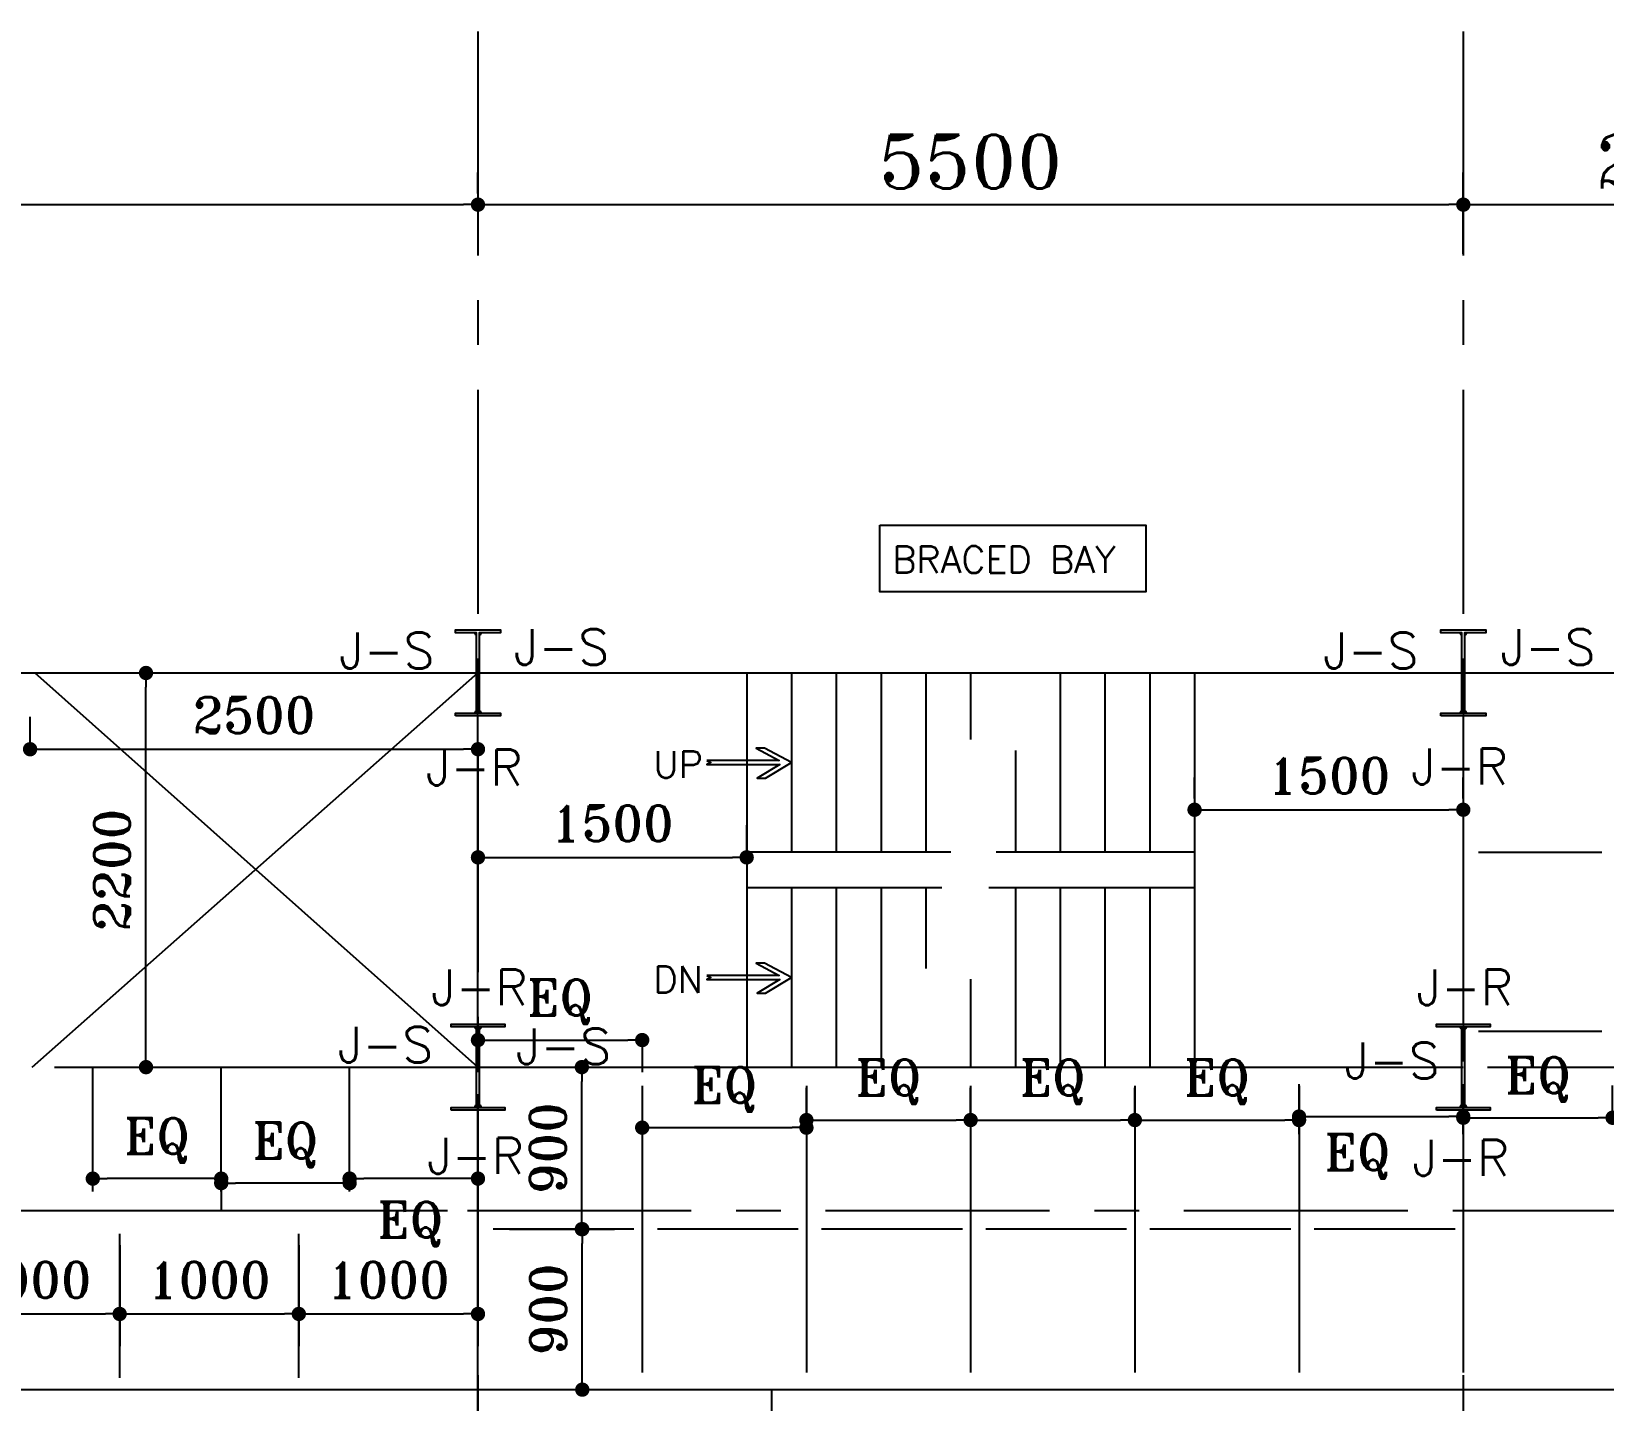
# Model space of a CAD drawing. Header units: inches. Extents: x 1387 to 2676, y -3554 to -2136.
# Drawn here: x 2600.56 to 2609.33, y -2495.89 to -2488.25 of the extents above; entities that cross this region are included whole.
import ezdxf
from ezdxf.enums import TextEntityAlignment as Align

# ---------------------------------------------------------------- set-up
doc = ezdxf.new("R2010")
doc.units = ezdxf.units.IN
doc.header["$MEASUREMENT"] = 0
doc.linetypes.add('CENTER', pattern=[2, 1.25, -0.25, 0.25, -0.25])
for name, color, linetype in [('3G', 3, 'Continuous'), ('AA-IPE300', 27, 'Continuous'), ('AA_CUT OUT', 250, 'Continuous'), ('AXE', 1, 'CENTER'), ('DIM', 8, 'Continuous'), ('MEMBER TEXT', 7, 'Continuous'), ('NEW-CO-TEXT', 7, 'Continuous'), ('Pich', 2, 'Continuous'), ('STAIR', 145, 'Continuous'), ('UPN100', 1, 'Continuous'), ('wall', 4, 'Continuous')]:
    doc.layers.add(name, color=color, linetype=linetype)
doc.styles.add('ROMANS', font='ROMANS')
doc.styles.add('ROMANT', font='romant')
doc.dimstyles.new('1-100', dxfattribs={"dimtxt": 0.3, "dimasz": 0.08, "dimexe": 0.18, "dimexo": 0.0625, "dimgap": 0.09, "dimtad": 1, "dimdec": 0, "dimlfac": 1000, "dimdsep": 46, "dimtxsty": 'ROMANT', "dimblk": 'DOT', "dimcen": 0.09, "dimclrd": 1, "dimclre": 1, "dimclrt": 3, "dimadec": 0, "dimazin": 0, "dimtfac": 1, "dimtdec": 0, "dimtix": 1, "dimtofl": 0, "dimtmove": 2, "dimatfit": 3, "dimldrblk": 'DOT', "dimfxl": 1, "dimtolj": 1, "dimarcsym": 0})
doc.dimstyles.new('Copy of 1-100', dxfattribs={"dimtxt": 0.2, "dimasz": 0.08, "dimexe": 0.18, "dimexo": 0.0625, "dimgap": 0.09, "dimtad": 1, "dimdec": 0, "dimlfac": 1000, "dimdsep": 46, "dimtxsty": 'ROMANT', "dimblk": 'DOT', "dimcen": 0.09, "dimclrd": 1, "dimclre": 1, "dimclrt": 3, "dimadec": 0, "dimazin": 0, "dimtfac": 1, "dimtdec": 0, "dimtix": 1, "dimtofl": 0, "dimtmove": 2, "dimatfit": 3, "dimldrblk": 'DOT', "dimfxl": 1, "dimtolj": 1, "dimarcsym": 0})

# ---------------------------------------------------------------- blocks, each defined once
blk = doc.blocks.new('DOT')
at = {"layer": 'DIM', "color": 0, "linetype": 'ByBlock'}
blk.add_line((-0.5, 0), (-1, 0), dxfattribs=at)
at = {"layer": 'DIM', "color": 0, "linetype": 'ByBlock', "const_width": 0.5}
blk.add_lwpolyline([(-0.25, 0, 1), (0.25, 0, 1)], format="xyb", close=True, dxfattribs=at)
blk = doc.blocks.new('*D2167')
at = {"layer": 'Defpoints', "color": 0, "transparency": 16777216}
for p in [(2600.5515, -2492.3216), (2603.0515, -2492.2585), (2603.0515, -2492.3994)]:
    blk.add_point(p, dxfattribs=at)
at = {"layer": 'Pich', "color": 1, "lineweight": -2, "transparency": 16777216}
for p, q in [((2600.5515, -2492.2591), (2600.5515, -2492.0785)), ((2603.0515, -2492.3369), (2603.0515, -2492.0785)), ((2600.6315, -2492.2585), (2602.9715, -2492.2585))]:
    blk.add_line(p, q, dxfattribs=at)
at = {"layer": 'Pich', "color": 1, "lineweight": -2, "transparency": 16777216, "xscale": 0.08, "yscale": 0.08, "zscale": 0.08, "rotation": 180}
blk.add_blockref('DOT', (2600.5515, -2492.2585), dxfattribs=at)
at = {"layer": 'Pich', "color": 1, "lineweight": -2, "transparency": 16777216, "xscale": 0.08, "yscale": 0.08, "zscale": 0.08}
blk.add_blockref('DOT', (2603.0515, -2492.2585), dxfattribs=at)
at = {"layer": 'Pich', "color": 3, "transparency": 16777216, "insert": (2601.8015, -2492.0685), "char_height": 0.2, "attachment_point": 5, "style": 'ROMANT'}
blk.add_mtext('\\A1;2500', dxfattribs=at)
blk = doc.blocks.new('_Dot')
at = {"layer": 'DIM', "color": 0, "lineweight": -2}
blk.add_line((-0.5, 0), (-1, 0), dxfattribs=at)
at = {"layer": 'DIM', "color": 0, "const_width": 0.5}
blk.add_lwpolyline([(-0.25, 0, 1), (0.25, 0, 1)], format="xyb", close=True, dxfattribs=at)
blk = doc.blocks.new('*D2131')
at = {"layer": 'Defpoints', "color": 0, "transparency": 16777216}
for p in [(2602.3349, -2494.655), (2602.3349, -2494.6839), (2603.0515, -2494.6839)]:
    blk.add_point(p, dxfattribs=at)
at = {"layer": 'Pich', "color": 1, "lineweight": -2, "transparency": 16777216}
for p, q in [((2602.3349, -2494.6214), (2602.3349, -2494.475)), ((2603.0515, -2494.6214), (2603.0515, -2494.475)), ((2602.9715, -2494.655), (2602.4149, -2494.655))]:
    blk.add_line(p, q, dxfattribs=at)
at = {"layer": 'Pich', "color": 1, "lineweight": -2, "transparency": 16777216, "xscale": 0.08, "yscale": 0.08, "zscale": 0.08, "rotation": 180}
blk.add_blockref('DOT', (2602.3349, -2494.655), dxfattribs=at)
at = {"layer": 'Pich', "color": 1, "lineweight": -2, "transparency": 16777216, "xscale": 0.08, "yscale": 0.08, "zscale": 0.08}
blk.add_blockref('DOT', (2603.0515, -2494.655), dxfattribs=at)
at = {"layer": 'Pich', "color": 3, "transparency": 16777216, "insert": (2602.6736, -2494.9081), "char_height": 0.2, "attachment_point": 5, "style": 'ROMANT'}
blk.add_mtext('\\A1;EQ', dxfattribs=at)
blk = doc.blocks.new('*D2132')
at = {"layer": 'Defpoints', "color": 0, "transparency": 16777216}
for p in [(2601.6182, -2494.6803), (2601.6182, -2494.6803), (2602.3349, -2494.6839)]:
    blk.add_point(p, dxfattribs=at)
at = {"layer": 'Pich', "color": 1, "lineweight": -2, "transparency": 16777216}
for p, q in [((2601.6182, -2494.6178), (2601.6182, -2494.5003)), ((2602.3349, -2494.6214), (2602.3349, -2494.5003)), ((2602.2549, -2494.6803), (2601.6982, -2494.6803))]:
    blk.add_line(p, q, dxfattribs=at)
at = {"layer": 'Pich', "color": 1, "lineweight": -2, "transparency": 16777216, "xscale": 0.08, "yscale": 0.08, "zscale": 0.08, "rotation": 180}
blk.add_blockref('DOT', (2601.6182, -2494.6803), dxfattribs=at)
at = {"layer": 'Pich', "color": 1, "lineweight": -2, "transparency": 16777216, "xscale": 0.08, "yscale": 0.08, "zscale": 0.08}
blk.add_blockref('DOT', (2602.3349, -2494.6803), dxfattribs=at)
at = {"layer": 'Pich', "color": 3, "transparency": 16777216, "insert": (2601.9765, -2494.4665), "char_height": 0.2, "attachment_point": 5, "style": 'ROMANT'}
blk.add_mtext('\\A1;EQ', dxfattribs=at)
blk = doc.blocks.new('*D2133')
at = {"layer": 'Defpoints', "color": 0, "transparency": 16777216}
for p in [(2600.9015, -2494.6553), (2600.9015, -2494.6553), (2601.6182, -2494.655)]:
    blk.add_point(p, dxfattribs=at)
at = {"layer": 'Pich', "color": 1, "lineweight": -2, "transparency": 16777216}
for p, q in [((2600.9015, -2494.5928), (2600.9015, -2494.4753)), ((2601.5382, -2494.6553), (2600.9815, -2494.6553)), ((2601.6182, -2494.7175), (2601.6182, -2494.8353))]:
    blk.add_line(p, q, dxfattribs=at)
at = {"layer": 'Pich', "color": 1, "lineweight": -2, "transparency": 16777216, "xscale": 0.08, "yscale": 0.08, "zscale": 0.08, "rotation": 180}
blk.add_blockref('DOT', (2600.9015, -2494.6553), dxfattribs=at)
at = {"layer": 'Pich', "color": 1, "lineweight": -2, "transparency": 16777216, "xscale": 0.08, "yscale": 0.08, "zscale": 0.08}
blk.add_blockref('DOT', (2601.6182, -2494.6553), dxfattribs=at)
at = {"layer": 'Pich', "color": 3, "transparency": 16777216, "insert": (2601.2599, -2494.4414), "char_height": 0.2, "attachment_point": 5, "style": 'ROMANT'}
blk.add_mtext('\\A1;EQ', dxfattribs=at)
blk = doc.blocks.new('*D2168')
at = {"layer": 'Defpoints', "color": 0, "transparency": 16777216}
for p in [(2603.0515, -2493.8495), (2603.9682, -2493.8495), (2603.9682, -2493.8819)]:
    blk.add_point(p, dxfattribs=at)
at = {"layer": 'Pich', "color": 1, "lineweight": -2, "transparency": 16777216}
for p, q in [((2603.1315, -2493.8819), (2603.8882, -2493.8819)), ((2603.0515, -2493.912), (2603.0515, -2494.0619)), ((2603.9682, -2493.912), (2603.9682, -2494.0619))]:
    blk.add_line(p, q, dxfattribs=at)
at = {"layer": 'Pich', "color": 1, "lineweight": -2, "transparency": 16777216, "xscale": 0.08, "yscale": 0.08, "zscale": 0.08, "rotation": 180}
blk.add_blockref('DOT', (2603.0515, -2493.8819), dxfattribs=at)
at = {"layer": 'Pich', "color": 1, "lineweight": -2, "transparency": 16777216, "xscale": 0.08, "yscale": 0.08, "zscale": 0.08}
blk.add_blockref('DOT', (2603.9682, -2493.8819), dxfattribs=at)
at = {"layer": 'Pich', "color": 3, "transparency": 16777216, "insert": (2603.5099, -2493.6681), "char_height": 0.2, "attachment_point": 5, "style": 'ROMANT'}
blk.add_mtext('\\A1;EQ', dxfattribs=at)
blk = doc.blocks.new('*D2169')
at = {"layer": 'Defpoints', "color": 0, "transparency": 16777216}
for p in [(2603.9682, -2494.2959), (2604.8849, -2494.3707), (2604.8849, -2494.3707)]:
    blk.add_point(p, dxfattribs=at)
at = {"layer": 'Pich', "color": 1, "lineweight": -2, "transparency": 16777216}
for p, q in [((2604.8849, -2494.3082), (2604.8849, -2494.1907)), ((2603.9682, -2494.3584), (2603.9682, -2494.5507)), ((2604.0482, -2494.3707), (2604.8049, -2494.3707))]:
    blk.add_line(p, q, dxfattribs=at)
at = {"layer": 'Pich', "color": 1, "lineweight": -2, "transparency": 16777216, "xscale": 0.08, "yscale": 0.08, "zscale": 0.08, "rotation": 180}
blk.add_blockref('DOT', (2603.9682, -2494.3707), dxfattribs=at)
at = {"layer": 'Pich', "color": 1, "lineweight": -2, "transparency": 16777216, "xscale": 0.08, "yscale": 0.08, "zscale": 0.08}
blk.add_blockref('DOT', (2604.8849, -2494.3707), dxfattribs=at)
at = {"layer": 'Pich', "color": 3, "transparency": 16777216, "insert": (2604.4265, -2494.1569), "char_height": 0.2, "attachment_point": 5, "style": 'ROMANT'}
blk.add_mtext('\\A1;EQ', dxfattribs=at)
blk = doc.blocks.new('*D2170')
at = {"layer": 'Defpoints', "color": 0, "transparency": 16777216}
for p in [(2604.8849, -2494.3284), (2605.8015, -2494.3284), (2605.8015, -2494.3996)]:
    blk.add_point(p, dxfattribs=at)
at = {"layer": 'Pich', "color": 1, "lineweight": -2, "transparency": 16777216}
for p, q in [((2604.8849, -2494.2659), (2604.8849, -2494.1484)), ((2605.8015, -2494.3371), (2605.8015, -2494.1484)), ((2604.9649, -2494.3284), (2605.7215, -2494.3284))]:
    blk.add_line(p, q, dxfattribs=at)
at = {"layer": 'Pich', "color": 1, "lineweight": -2, "transparency": 16777216, "xscale": 0.08, "yscale": 0.08, "zscale": 0.08, "rotation": 180}
blk.add_blockref('DOT', (2604.8849, -2494.3284), dxfattribs=at)
at = {"layer": 'Pich', "color": 1, "lineweight": -2, "transparency": 16777216, "xscale": 0.08, "yscale": 0.08, "zscale": 0.08}
blk.add_blockref('DOT', (2605.8015, -2494.3284), dxfattribs=at)
at = {"layer": 'Pich', "color": 3, "transparency": 16777216, "insert": (2605.3432, -2494.1146), "char_height": 0.2, "attachment_point": 5, "style": 'ROMANT'}
blk.add_mtext('\\A1;EQ', dxfattribs=at)
blk = doc.blocks.new('*D2171')
at = {"layer": 'Defpoints', "color": 0, "transparency": 16777216}
for p in [(2605.8015, -2494.3284), (2606.7182, -2494.3284), (2606.7182, -2494.3996)]:
    blk.add_point(p, dxfattribs=at)
at = {"layer": 'Pich', "color": 1, "lineweight": -2, "transparency": 16777216}
for p, q in [((2605.8015, -2494.2659), (2605.8015, -2494.1484)), ((2606.7182, -2494.3371), (2606.7182, -2494.1484)), ((2605.8815, -2494.3284), (2606.6382, -2494.3284))]:
    blk.add_line(p, q, dxfattribs=at)
at = {"layer": 'Pich', "color": 1, "lineweight": -2, "transparency": 16777216, "xscale": 0.08, "yscale": 0.08, "zscale": 0.08, "rotation": 180}
blk.add_blockref('DOT', (2605.8015, -2494.3284), dxfattribs=at)
at = {"layer": 'Pich', "color": 1, "lineweight": -2, "transparency": 16777216, "xscale": 0.08, "yscale": 0.08, "zscale": 0.08}
blk.add_blockref('DOT', (2606.7182, -2494.3284), dxfattribs=at)
at = {"layer": 'Pich', "color": 3, "transparency": 16777216, "insert": (2606.2598, -2494.1146), "char_height": 0.2, "attachment_point": 5, "style": 'ROMANT'}
blk.add_mtext('\\A1;EQ', dxfattribs=at)
blk = doc.blocks.new('*D2172')
at = {"layer": 'Defpoints', "color": 0, "transparency": 16777216}
for p in [(2606.7182, -2494.3284), (2607.6348, -2494.3284), (2607.6348, -2494.4696)]:
    blk.add_point(p, dxfattribs=at)
at = {"layer": 'Pich', "color": 1, "lineweight": -2, "transparency": 16777216}
for p, q in [((2606.7182, -2494.2659), (2606.7182, -2494.1484)), ((2607.6348, -2494.4071), (2607.6348, -2494.1484)), ((2606.7982, -2494.3284), (2607.5548, -2494.3284))]:
    blk.add_line(p, q, dxfattribs=at)
at = {"layer": 'Pich', "color": 1, "lineweight": -2, "transparency": 16777216, "xscale": 0.08, "yscale": 0.08, "zscale": 0.08, "rotation": 180}
blk.add_blockref('DOT', (2606.7182, -2494.3284), dxfattribs=at)
at = {"layer": 'Pich', "color": 1, "lineweight": -2, "transparency": 16777216, "xscale": 0.08, "yscale": 0.08, "zscale": 0.08}
blk.add_blockref('DOT', (2607.6348, -2494.3284), dxfattribs=at)
at = {"layer": 'Pich', "color": 3, "transparency": 16777216, "insert": (2607.1765, -2494.1146), "char_height": 0.2, "attachment_point": 5, "style": 'ROMANT'}
blk.add_mtext('\\A1;EQ', dxfattribs=at)
blk = doc.blocks.new('*D2173')
at = {"layer": 'Defpoints', "color": 0, "transparency": 16777216}
for p in [(2608.5515, -2494.3086), (2607.6348, -2494.4696), (2608.5515, -2494.4696)]:
    blk.add_point(p, dxfattribs=at)
at = {"layer": 'Pich', "color": 1, "lineweight": -2, "transparency": 16777216}
for p, q in [((2607.6348, -2494.4071), (2607.6348, -2494.1286)), ((2608.5515, -2494.4071), (2608.5515, -2494.1286)), ((2607.7148, -2494.3086), (2608.4715, -2494.3086))]:
    blk.add_line(p, q, dxfattribs=at)
at = {"layer": 'Pich', "color": 1, "lineweight": -2, "transparency": 16777216, "xscale": 0.08, "yscale": 0.08, "zscale": 0.08, "rotation": 180}
blk.add_blockref('DOT', (2607.6348, -2494.3086), dxfattribs=at)
at = {"layer": 'Pich', "color": 1, "lineweight": -2, "transparency": 16777216, "xscale": 0.08, "yscale": 0.08, "zscale": 0.08}
blk.add_blockref('DOT', (2608.5515, -2494.3086), dxfattribs=at)
at = {"layer": 'Pich', "color": 3, "transparency": 16777216, "insert": (2607.9614, -2494.5316), "char_height": 0.2, "attachment_point": 5, "style": 'ROMANT'}
blk.add_mtext('\\A1;EQ', dxfattribs=at)
blk = doc.blocks.new('*D2174')
at = {"layer": 'Defpoints', "color": 0, "transparency": 16777216}
for p in [(2609.3849, -2494.3155), (2608.5515, -2494.4071), (2609.3849, -2494.3942)]:
    blk.add_point(p, dxfattribs=at)
at = {"layer": 'Pich', "color": 1, "lineweight": -2, "transparency": 16777216}
for p, q in [((2608.5515, -2494.3446), (2608.5515, -2494.1355)), ((2609.3849, -2494.3317), (2609.3849, -2494.1355)), ((2608.6315, -2494.3155), (2609.3049, -2494.3155))]:
    blk.add_line(p, q, dxfattribs=at)
at = {"layer": 'Pich', "color": 1, "lineweight": -2, "transparency": 16777216, "xscale": 0.08, "yscale": 0.08, "zscale": 0.08, "rotation": 180}
blk.add_blockref('DOT', (2608.5515, -2494.3155), dxfattribs=at)
at = {"layer": 'Pich', "color": 1, "lineweight": -2, "transparency": 16777216, "xscale": 0.08, "yscale": 0.08, "zscale": 0.08}
blk.add_blockref('DOT', (2609.3849, -2494.3155), dxfattribs=at)
at = {"layer": 'Pich', "color": 3, "transparency": 16777216, "insert": (2608.9682, -2494.1017), "char_height": 0.2, "attachment_point": 5, "style": 'ROMANT'}
blk.add_mtext('\\A1;EQ', dxfattribs=at)
blk = doc.blocks.new('*D2177')
at = {"layer": 'Defpoints', "color": 0, "transparency": 16777216}
for p in [(2601.1465, -2491.833), (2601.1984, -2491.833), (2601.1465, -2494.033)]:
    blk.add_point(p, dxfattribs=at)
at = {"layer": 'Pich', "color": 1, "lineweight": -2, "transparency": 16777216}
for p, q in [((2601.209, -2491.833), (2601.3784, -2491.833)), ((2601.1984, -2493.953), (2601.1984, -2491.913)), ((2601.209, -2494.033), (2601.3784, -2494.033))]:
    blk.add_line(p, q, dxfattribs=at)
at = {"layer": 'Pich', "color": 1, "lineweight": -2, "transparency": 16777216, "xscale": 0.08, "yscale": 0.08, "zscale": 0.08}
for p, rotation in [((2601.1984, -2491.833), 90), ((2601.1984, -2494.033), 270)]:
    blk.add_blockref('DOT', p, dxfattribs=dict(at, rotation=rotation))
at = {"layer": 'Pich', "color": 3, "transparency": 16777216, "insert": (2601.0084, -2492.933), "char_height": 0.2, "attachment_point": 5, "rotation": 90, "style": 'ROMANT'}
blk.add_mtext('\\A1;2200', dxfattribs=at)
blk = doc.blocks.new('*D2123')
at = {"layer": 'Defpoints', "color": 0, "transparency": 16777216}
for p in [(2603.0515, -2492.9017), (2604.5514, -2492.8622), (2604.5514, -2492.9017)]:
    blk.add_point(p, dxfattribs=at)
at = {"layer": 'Pich', "color": 1, "lineweight": -2, "transparency": 16777216}
for p, q in [((2603.0515, -2492.8392), (2603.0515, -2492.6822)), ((2604.5514, -2492.8392), (2604.5514, -2492.6822)), ((2603.1315, -2492.8622), (2604.4714, -2492.8622))]:
    blk.add_line(p, q, dxfattribs=at)
at = {"layer": 'Pich', "color": 1, "lineweight": -2, "transparency": 16777216, "xscale": 0.08, "yscale": 0.08, "zscale": 0.08, "rotation": 180}
blk.add_blockref('DOT', (2603.0515, -2492.8622), dxfattribs=at)
at = {"layer": 'Pich', "color": 1, "lineweight": -2, "transparency": 16777216, "xscale": 0.08, "yscale": 0.08, "zscale": 0.08}
blk.add_blockref('DOT', (2604.5514, -2492.8622), dxfattribs=at)
at = {"layer": 'Pich', "color": 3, "transparency": 16777216, "insert": (2603.8015, -2492.6722), "char_height": 0.2, "attachment_point": 5, "style": 'ROMANT'}
blk.add_mtext('\\A1;1500', dxfattribs=at)
blk = doc.blocks.new('*D2467')
at = {"layer": 'Defpoints', "color": 0, "transparency": 16777216}
for p in [(2607.0515, -2492.5964), (2608.5515, -2492.5964), (2608.5515, -2492.5964)]:
    blk.add_point(p, dxfattribs=at)
at = {"layer": 'Pich', "color": 1, "lineweight": -2, "transparency": 16777216}
for p, q in [((2607.0515, -2492.5339), (2607.0515, -2492.4164)), ((2608.5515, -2492.5339), (2608.5515, -2492.4164)), ((2607.1315, -2492.5964), (2608.4715, -2492.5964))]:
    blk.add_line(p, q, dxfattribs=at)
at = {"layer": 'Pich', "color": 1, "lineweight": -2, "transparency": 16777216, "xscale": 0.08, "yscale": 0.08, "zscale": 0.08, "rotation": 180}
blk.add_blockref('DOT', (2607.0515, -2492.5964), dxfattribs=at)
at = {"layer": 'Pich', "color": 1, "lineweight": -2, "transparency": 16777216, "xscale": 0.08, "yscale": 0.08, "zscale": 0.08}
blk.add_blockref('DOT', (2608.5515, -2492.5964), dxfattribs=at)
at = {"layer": 'Pich', "color": 3, "transparency": 16777216, "insert": (2607.8015, -2492.4064), "char_height": 0.2, "attachment_point": 5, "style": 'ROMANT'}
blk.add_mtext('\\A1;1500', dxfattribs=at)
blk = doc.blocks.new('*D2522')
at = {"color": 1, "lineweight": -2, "transparency": 16777216}
for p, q in [((-6999.9, 6000), (-6360.4, 6000)), ((-6360.5, 4400.1), (-6360.5, 5999.9)), ((-6999.9, 4400), (-6360.4, 4400))]:
    blk.add_line(p, q, dxfattribs=at)
at = {"layer": 'Defpoints', "color": 0, "transparency": 16777216}
for p in [(-7000, 6000), (-6360.5, 6000), (-7000, 4400)]:
    blk.add_point(p, dxfattribs=at)
at = {"color": 1, "lineweight": -2, "transparency": 16777216, "xscale": 0.08, "yscale": 0.08, "zscale": 0.08}
for p, rotation in [((-6360.5, 6000), 90), ((-6360.5, 4400), 270)]:
    blk.add_blockref('DOT', p, dxfattribs=dict(at, rotation=rotation))
at = {"color": 3, "transparency": 16777216, "insert": (-6415.6, 5200), "char_height": 110, "attachment_point": 5, "rotation": 90, "style": 'ROMANT'}
blk.add_mtext('\\A1;1600', dxfattribs=at)
blk = doc.blocks.new('*D2515')
at = {"layer": 'Defpoints', "color": 0, "transparency": 16777216}
for p in [(2603.0516, -2489.219), (2603.0516, -2489.219), (2595.0515, -2489.3522)]:
    blk.add_point(p, dxfattribs=at)
at = {"layer": 'wall', "color": 1, "lineweight": -2, "transparency": 16777216}
for p, q in [((2595.0515, -2489.2897), (2595.0515, -2489.039)), ((2603.0516, -2489.1565), (2603.0516, -2489.039)), ((2595.1315, -2489.219), (2602.9716, -2489.219))]:
    blk.add_line(p, q, dxfattribs=at)
at = {"layer": 'wall', "color": 1, "lineweight": -2, "transparency": 16777216, "xscale": 0.08, "yscale": 0.08, "zscale": 0.08, "rotation": 180}
blk.add_blockref('DOT', (2595.0515, -2489.219), dxfattribs=at)
at = {"layer": 'wall', "color": 1, "lineweight": -2, "transparency": 16777216, "xscale": 0.08, "yscale": 0.08, "zscale": 0.08}
blk.add_blockref('DOT', (2603.0516, -2489.219), dxfattribs=at)
at = {"layer": 'wall', "color": 3, "transparency": 16777216, "insert": (2599.0515, -2488.979), "char_height": 0.3, "attachment_point": 5, "style": 'ROMANT'}
blk.add_mtext('\\A1;8000', dxfattribs=at)
blk = doc.blocks.new('*D2139')
at = {"layer": 'Defpoints', "color": 0, "transparency": 16777216}
for p in [(2603.0516, -2489.219), (2608.5516, -2489.219), (2608.5516, -2489.5565)]:
    blk.add_point(p, dxfattribs=at)
at = {"layer": 'wall', "color": 1, "lineweight": -2, "transparency": 16777216}
for p, q in [((2603.0516, -2489.1565), (2603.0516, -2489.039)), ((2608.5516, -2489.494), (2608.5516, -2489.039)), ((2603.1316, -2489.219), (2608.4716, -2489.219))]:
    blk.add_line(p, q, dxfattribs=at)
at = {"layer": 'wall', "color": 1, "lineweight": -2, "transparency": 16777216, "xscale": 0.08, "yscale": 0.08, "zscale": 0.08, "rotation": 180}
blk.add_blockref('DOT', (2603.0516, -2489.219), dxfattribs=at)
at = {"layer": 'wall', "color": 1, "lineweight": -2, "transparency": 16777216, "xscale": 0.08, "yscale": 0.08, "zscale": 0.08}
blk.add_blockref('DOT', (2608.5516, -2489.219), dxfattribs=at)
at = {"layer": 'wall', "color": 3, "transparency": 16777216, "insert": (2605.8016, -2488.979), "char_height": 0.3, "attachment_point": 5, "style": 'ROMANT'}
blk.add_mtext('\\A1;5500', dxfattribs=at)
blk = doc.blocks.new('*D2143')
at = {"layer": 'Defpoints', "color": 0, "transparency": 16777216}
for p in [(2608.5516, -2489.219), (2611.0516, -2489.219), (2611.0516, -2489.5565)]:
    blk.add_point(p, dxfattribs=at)
at = {"layer": 'wall', "color": 1, "lineweight": -2, "transparency": 16777216}
for p, q in [((2608.5516, -2489.1565), (2608.5516, -2489.039)), ((2611.0516, -2489.494), (2611.0516, -2489.039)), ((2608.6316, -2489.219), (2610.9716, -2489.219))]:
    blk.add_line(p, q, dxfattribs=at)
at = {"layer": 'wall', "color": 1, "lineweight": -2, "transparency": 16777216, "xscale": 0.08, "yscale": 0.08, "zscale": 0.08, "rotation": 180}
blk.add_blockref('DOT', (2608.5516, -2489.219), dxfattribs=at)
at = {"layer": 'wall', "color": 1, "lineweight": -2, "transparency": 16777216, "xscale": 0.08, "yscale": 0.08, "zscale": 0.08}
blk.add_blockref('DOT', (2611.0516, -2489.219), dxfattribs=at)
at = {"layer": 'wall', "color": 3, "transparency": 16777216, "insert": (2609.8016, -2488.979), "char_height": 0.3, "attachment_point": 5, "style": 'ROMANT'}
blk.add_mtext('\\A1;2500', dxfattribs=at)
blk = doc.blocks.new('*D2559')
at = {"layer": 'Defpoints', "color": 0, "transparency": 16777216}
for p in [(2600.0515, -2494.9635), (2601.0515, -2494.9635), (2601.0515, -2495.4105)]:
    blk.add_point(p, dxfattribs=at)
at = {"layer": 'Pich', "color": 1, "lineweight": -2, "transparency": 16777216}
for p, q in [((2600.0515, -2495.026), (2600.0515, -2495.5905)), ((2601.0515, -2495.026), (2601.0515, -2495.5905)), ((2600.1315, -2495.4105), (2600.9715, -2495.4105))]:
    blk.add_line(p, q, dxfattribs=at)
at = {"layer": 'Pich', "color": 1, "lineweight": -2, "transparency": 16777216, "xscale": 0.08, "yscale": 0.08, "zscale": 0.08, "rotation": 180}
blk.add_blockref('DOT', (2600.0515, -2495.4105), dxfattribs=at)
at = {"layer": 'Pich', "color": 1, "lineweight": -2, "transparency": 16777216, "xscale": 0.08, "yscale": 0.08, "zscale": 0.08}
blk.add_blockref('DOT', (2601.0515, -2495.4105), dxfattribs=at)
at = {"layer": 'Pich', "color": 3, "transparency": 16777216, "insert": (2600.5515, -2495.2205), "char_height": 0.2, "attachment_point": 5, "style": 'ROMANT'}
blk.add_mtext('\\A1;1000', dxfattribs=at)
blk = doc.blocks.new('*D2567')
at = {"layer": 'Defpoints', "color": 0, "transparency": 16777216}
for p in [(2601.0515, -2494.9635), (2602.0515, -2494.9635), (2602.0515, -2495.4105)]:
    blk.add_point(p, dxfattribs=at)
at = {"layer": 'Pich', "color": 1, "lineweight": -2, "transparency": 16777216}
for p, q in [((2601.0515, -2495.026), (2601.0515, -2495.5905)), ((2602.0515, -2495.026), (2602.0515, -2495.5905)), ((2601.1315, -2495.4105), (2601.9715, -2495.4105))]:
    blk.add_line(p, q, dxfattribs=at)
at = {"layer": 'Pich', "color": 1, "lineweight": -2, "transparency": 16777216, "xscale": 0.08, "yscale": 0.08, "zscale": 0.08, "rotation": 180}
blk.add_blockref('DOT', (2601.0515, -2495.4105), dxfattribs=at)
at = {"layer": 'Pich', "color": 1, "lineweight": -2, "transparency": 16777216, "xscale": 0.08, "yscale": 0.08, "zscale": 0.08}
blk.add_blockref('DOT', (2602.0515, -2495.4105), dxfattribs=at)
at = {"layer": 'Pich', "color": 3, "transparency": 16777216, "insert": (2601.5515, -2495.2205), "char_height": 0.2, "attachment_point": 5, "style": 'ROMANT'}
blk.add_mtext('\\A1;1000', dxfattribs=at)
blk = doc.blocks.new('*D2568')
at = {"layer": 'Defpoints', "color": 0, "transparency": 16777216}
for p in [(2602.0515, -2494.9635), (2603.0515, -2494.9635), (2603.0515, -2495.4105)]:
    blk.add_point(p, dxfattribs=at)
at = {"layer": 'Pich', "color": 1, "lineweight": -2, "transparency": 16777216}
for p, q in [((2602.0515, -2495.026), (2602.0515, -2495.5905)), ((2603.0515, -2495.026), (2603.0515, -2495.5905)), ((2602.1315, -2495.4105), (2602.9715, -2495.4105))]:
    blk.add_line(p, q, dxfattribs=at)
at = {"layer": 'Pich', "color": 1, "lineweight": -2, "transparency": 16777216, "xscale": 0.08, "yscale": 0.08, "zscale": 0.08, "rotation": 180}
blk.add_blockref('DOT', (2602.0515, -2495.4105), dxfattribs=at)
at = {"layer": 'Pich', "color": 1, "lineweight": -2, "transparency": 16777216, "xscale": 0.08, "yscale": 0.08, "zscale": 0.08}
blk.add_blockref('DOT', (2603.0515, -2495.4105), dxfattribs=at)
at = {"layer": 'Pich', "color": 3, "transparency": 16777216, "insert": (2602.5515, -2495.2205), "char_height": 0.2, "attachment_point": 5, "style": 'ROMANT'}
blk.add_mtext('\\A1;1000', dxfattribs=at)
blk = doc.blocks.new('*D2586')
at = {"color": 1, "lineweight": -2, "transparency": 16777216}
for p, q in [((2603.2268, -2494.9373), (2603.8137, -2494.9373)), ((2603.6337, -2495.753), (2603.6337, -2495.0173)), ((2603.2268, -2495.833), (2603.8137, -2495.833))]:
    blk.add_line(p, q, dxfattribs=at)
at = {"layer": 'Defpoints', "color": 0, "transparency": 16777216}
for p in [(2603.1643, -2494.9373), (2603.6337, -2494.9373), (2603.1643, -2495.833)]:
    blk.add_point(p, dxfattribs=at)
at = {"color": 1, "lineweight": -2, "transparency": 16777216, "xscale": 0.08, "yscale": 0.08, "zscale": 0.08}
for p, rotation in [((2603.6337, -2494.9373), 90), ((2603.6337, -2495.833), 270)]:
    blk.add_blockref('DOT', p, dxfattribs=dict(at, rotation=rotation))
at = {"color": 3, "transparency": 16777216, "insert": (2603.4437, -2495.3852), "char_height": 0.2, "attachment_point": 5, "rotation": 90, "style": 'ROMANT'}
blk.add_mtext('\\A1;900', dxfattribs=at)
blk = doc.blocks.new('*D2587')
at = {"color": 1, "lineweight": -2, "transparency": 16777216}
for p, q in [((2603.5827, -2494.0329), (2603.8112, -2494.0329)), ((2603.6312, -2494.8573), (2603.6312, -2494.1129)), ((2603.5827, -2494.9373), (2603.8112, -2494.9373))]:
    blk.add_line(p, q, dxfattribs=at)
at = {"layer": 'Defpoints', "color": 0, "transparency": 16777216}
for p in [(2603.5202, -2494.0329), (2603.6312, -2494.0329), (2603.5202, -2494.9373)]:
    blk.add_point(p, dxfattribs=at)
at = {"color": 1, "lineweight": -2, "transparency": 16777216, "xscale": 0.08, "yscale": 0.08, "zscale": 0.08}
for p, rotation in [((2603.6312, -2494.0329), 90), ((2603.6312, -2494.9373), 270)]:
    blk.add_blockref('DOT', p, dxfattribs=dict(at, rotation=rotation))
at = {"color": 3, "transparency": 16777216, "insert": (2603.4412, -2494.4851), "char_height": 0.2, "attachment_point": 5, "rotation": 90, "style": 'ROMANT'}
blk.add_mtext('\\A1;900', dxfattribs=at)
blk = doc.blocks.new('G$C1D0F7C42')
dim = blk.add_linear_dim(base=(-6360.5, 6000), p1=(-7000, 4400), p2=(-7000, 6000), angle=90, dimstyle='Copy of 1-100', override={"dimtxt": 110, "dimlfac": 1})
dim.commit()
dim.dimension.update_dxf_attribs({"geometry": '*D2522', "text_midpoint": (-6415.6, 5200)})

msp = doc.modelspace()

# ---------------------------------------------------------------- hatches: boundary and pattern name
for points in [[(2603.04405475, -2491.6080011), (2603.03257852, -2491.6080011, 0.4144144444), (2603.04405475, -2491.6194852)], [(2603.05905475, -2491.6080011), (2603.07053098, -2491.6080011, -0.4144144444), (2603.05905475, -2491.6194852)], [(2608.54408021, -2491.60801531), (2608.53260398, -2491.60801531, 0.4144144444), (2608.54408021, -2491.61949941)], [(2608.55908021, -2491.60801531), (2608.57055644, -2491.60801531, -0.4144144444), (2608.55908021, -2491.61949941)], [(2603.04405475, -2492.0580406), (2603.03257852, -2492.0580406, -0.4144144444), (2603.04405475, -2492.0465565)], [(2603.05905475, -2492.0580406), (2603.07053098, -2492.0580406, 0.4144144444), (2603.05905475, -2492.0465565)], [(2608.54408021, -2492.05805481), (2608.53260398, -2492.05805481, -0.4144144444), (2608.54408021, -2492.04657071)], [(2608.55908021, -2492.05805481), (2608.57055644, -2492.05805481, 0.4144144444), (2608.55908021, -2492.04657071)], [(2603.04404906, -2493.80789185), (2603.03257284, -2493.80789185, 0.4144144444), (2603.04404906, -2493.81937595)], [(2603.05904906, -2493.80789185), (2603.07052529, -2493.80789185, -0.4144144444), (2603.05904906, -2493.81937595)], [(2608.5440753, -2493.80790571), (2608.53259907, -2493.80790571, 0.4144144444), (2608.5440753, -2493.81938981)], [(2608.5590753, -2493.80790571), (2608.57055153, -2493.80790571, -0.4144144444), (2608.5590753, -2493.81938981)], [(2603.04404906, -2494.25793135), (2603.03257284, -2494.25793135, -0.4144144444), (2603.04404906, -2494.24644725)], [(2603.05904906, -2494.25793135), (2603.07052529, -2494.25793135, 0.4144144444), (2603.05904906, -2494.24644725)], [(2608.5440753, -2494.25794521), (2608.53259907, -2494.25794521, -0.4144144444), (2608.5440753, -2494.24646111)], [(2608.5590753, -2494.25794521), (2608.57055153, -2494.25794521, 0.4144144444), (2608.5590753, -2494.24646111)]]:
    msp.add_hatch(color=1).paths.add_polyline_path(points)

# ---------------------------------------------------------------- linework, layer by layer
at = {"color": 96, "elevation": -0.001}
msp.add_lwpolyline([(2605.29543086, -2491.00716715), (2606.77880662, -2491.00716715), (2606.77880662, -2491.37992022), (2605.29543086, -2491.37992022)], close=True, dxfattribs=at)
at = {"layer": '3G'}
for points in [[(2602.92655475, -2492.0730011), (2602.92655475, -2492.0580011), (2603.04405475, -2492.0580011), (2603.04405475, -2491.6080011), (2602.92655475, -2491.6080011), (2602.92655475, -2491.5930011), (2603.17655475, -2491.5930011), (2603.17655475, -2491.6080011), (2603.05905475, -2491.6080011), (2603.05905475, -2492.0580011), (2603.17655475, -2492.0580011), (2603.17655475, -2492.0730011)], [(2608.42658021, -2492.07301531), (2608.42658021, -2492.05801531), (2608.54408021, -2492.05801531), (2608.54408021, -2491.60801531), (2608.42658021, -2491.60801531), (2608.42658021, -2491.59301531), (2608.67658021, -2491.59301531), (2608.67658021, -2491.60801531), (2608.55908021, -2491.60801531), (2608.55908021, -2492.05801531), (2608.67658021, -2492.05801531), (2608.67658021, -2492.07301531)], [(2602.90154906, -2494.27289185), (2602.90154906, -2494.25789185), (2603.04404906, -2494.25789185), (2603.04404906, -2493.80789185), (2602.90154906, -2493.80789185), (2602.90154906, -2493.79289185), (2603.20154906, -2493.79289185), (2603.20154906, -2493.80789185), (2603.05904906, -2493.80789185), (2603.05904906, -2494.25789185), (2603.20154906, -2494.25789185), (2603.20154906, -2494.27289185)], [(2608.4015753, -2494.27290571), (2608.4015753, -2494.25790571), (2608.5440753, -2494.25790571), (2608.5440753, -2493.80790571), (2608.4015753, -2493.80790571), (2608.4015753, -2493.79290571), (2608.7015753, -2493.79290571), (2608.7015753, -2493.80790571), (2608.5590753, -2493.80790571), (2608.5590753, -2494.25790571), (2608.7015753, -2494.25790571), (2608.7015753, -2494.27290571)]]:
    msp.add_lwpolyline(points, close=True, dxfattribs=at)
for centre, start, end in [((2603.04405475, -2491.60800897), 180.157926883, 270.157926883), ((2603.05905475, -2491.60800897), 269.842073117, 359.842073117), ((2603.05905475, -2491.60800897), 269.842073117, 359.842073117), ((2608.54408021, -2491.60802318), 180.157926883, 270.157926883), ((2608.55908021, -2491.60802318), 269.842073117, 359.842073117), ((2608.55908021, -2491.60802318), 269.842073117, 359.842073117), ((2603.04405475, -2492.05803273), 89.842073117, 179.842073117), ((2603.04405475, -2492.05803273), 89.842073117, 179.842073117), ((2603.05905475, -2492.05803273), 0.157926883, 90.157926883), ((2603.05905475, -2492.05803273), 0.157926883, 90.157926883), ((2603.05905475, -2492.05803273), 0.157926883, 90.157926883), ((2608.54408021, -2492.05804694), 89.842073117, 179.842073117), ((2608.54408021, -2492.05804694), 89.842073117, 179.842073117), ((2608.55908021, -2492.05804694), 0.157926883, 90.157926883), ((2608.55908021, -2492.05804694), 0.157926883, 90.157926883), ((2608.55908021, -2492.05804694), 0.157926883, 90.157926883), ((2603.04404906, -2493.80789972), 180.157926883, 270.157926883), ((2603.05904906, -2493.80789972), 269.842073117, 359.842073117), ((2603.05904906, -2493.80789972), 269.842073117, 359.842073117), ((2608.5440753, -2493.80791358), 180.157926883, 270.157926883), ((2608.5590753, -2493.80791358), 269.842073117, 359.842073117), ((2608.5590753, -2493.80791358), 269.842073117, 359.842073117), ((2603.04404906, -2494.25792348), 89.842073117, 179.842073117), ((2603.04404906, -2494.25792348), 89.842073117, 179.842073117), ((2603.05904906, -2494.25792348), 0.157926883, 90.157926883), ((2603.05904906, -2494.25792348), 0.157926883, 90.157926883), ((2603.05904906, -2494.25792348), 0.157926883, 90.157926883), ((2608.5440753, -2494.25793734), 89.842073117, 179.842073117), ((2608.5440753, -2494.25793734), 89.842073117, 179.842073117), ((2608.5590753, -2494.25793734), 0.157926883, 90.157926883), ((2608.5590753, -2494.25793734), 0.157926883, 90.157926883), ((2608.5590753, -2494.25793734), 0.157926883, 90.157926883)]:
    msp.add_arc(centre, 0.01147623, start, end, dxfattribs=at)
at = {"layer": 'AA-IPE300', "color": 3}
for p, q in [((2595.05153703, -2491.83298046), (2603.04798703, -2491.83298046)), ((2603.05508703, -2491.83298046), (2608.54798703, -2491.83298046)), ((2608.55153703, -2491.83298046), (2608.55153703, -2493.88298046)), ((2608.55508703, -2491.83298046), (2611.05153703, -2491.83298046)), ((2603.05153703, -2493.88298046), (2603.05153703, -2491.98298046)), ((2600.901538, -2494.72622239), (2600.901538, -2494.03298046)), ((2600.98497208, -2494.03298046), (2603.04798703, -2494.03298046)), ((2601.61819703, -2494.72622239), (2601.61819703, -2494.03298046)), ((2602.33485703, -2494.72622239), (2602.33485703, -2494.03298046)), ((2603.05508703, -2494.03298046), (2608.55153703, -2494.03298046)), ((2603.96819703, -2494.13681075), (2603.96819703, -2495.73804992)), ((2604.88485703, -2494.13681075), (2604.88485703, -2495.73804992)), ((2605.80151703, -2494.13681075), (2605.80151703, -2495.73804992)), ((2606.71817703, -2494.13681075), (2606.71817703, -2495.73804992)), ((2607.63483703, -2494.13681075), (2607.63483703, -2495.73804992)), ((2603.05153703, -2501.68298046), (2603.05153703, -2494.18298046)), ((2608.55153703, -2494.18298046), (2608.55153703, -2495.73804992)), ((2595.05153703, -2494.83301925), (2602.8815435, -2494.83301925)), ((2603.92188227, -2494.93732309), (2603.13604993, -2494.93732309)), ((2604.83854227, -2494.93732309), (2604.05270993, -2494.93732309)), ((2605.75520227, -2494.93732309), (2604.96936993, -2494.93732309)), ((2606.67186227, -2494.93732309), (2605.88602993, -2494.93732309)), ((2607.58852227, -2494.93732309), (2606.80268993, -2494.93732309)), ((2608.50526027, -2494.93733493), (2607.71942793, -2494.93733493)), ((2595.14646758, -2495.83298046), (2602.92694069, -2495.83298046)), ((2603.16426706, -2495.83298046), (2611.04798703, -2495.83298046))]:
    msp.add_line(p, q, dxfattribs=at)
at = {"layer": 'AA_CUT OUT', "color": 3}
for p, q in [((2600.56220228, -2494.03288547), (2603.05151931, -2491.83298046)), ((2603.05151931, -2494.03298046), (2600.57745637, -2491.83298046))]:
    msp.add_line(p, q, dxfattribs=at)
at = {"layer": 'AXE'}
for p, q in [((2603.051564, -2488.25224023), (2603.05152778, -2502.27012093)), ((2608.55159024, -2488.25224023), (2608.55155401, -2502.27012093)), ((2590.68731259, -2491.83298046), (2613.96502503, -2491.83298046)), ((2590.68731259, -2494.03286074), (2613.96502503, -2494.03291939)), ((2588.99225454, -2494.83286074), (2613.96502503, -2494.83291939)), ((2590.68731259, -2495.83286074), (2613.96502503, -2495.83291939))]:
    msp.add_line(p, q, dxfattribs=at)
at = {"layer": 'MEMBER TEXT', "color": 3, "ltscale": 2}
for points in [[(2604.32948062, -2492.32149343), (2604.35090457, -2492.33298046), (2604.32948062, -2492.34448046), (2604.73569778, -2492.34448046), (2604.60960805, -2492.41993417), (2604.65610537, -2492.41993417), (2604.80141261, -2492.33298046), (2604.65141261, -2492.25255386), (2604.60491528, -2492.25255386), (2604.73346715, -2492.32148046), (2604.32948062, -2492.32148046)], [(2604.32948062, -2493.52149343), (2604.35090457, -2493.53298046), (2604.32948062, -2493.54448046), (2604.73569778, -2493.54448046), (2604.60960805, -2493.61993417), (2604.65610537, -2493.61993417), (2604.80141261, -2493.53298046), (2604.65141261, -2493.45255386), (2604.60491528, -2493.45255386), (2604.73346715, -2493.52148046), (2604.32948062, -2493.52148046)]]:
    msp.add_lwpolyline(points, dxfattribs=at)
at = {"layer": 'STAIR', "color": 3}
for p, q in [((2604.55141261, -2491.83298046), (2604.55141261, -2494.03298046)), ((2604.80141261, -2491.83298046), (2604.80141261, -2492.83298046)), ((2605.05141261, -2491.83298046), (2605.05141261, -2492.83298046)), ((2605.30143749, -2491.83298046), (2605.30143749, -2492.83298046)), ((2605.55143749, -2491.83298046), (2605.55143749, -2492.83298046)), ((2605.80146238, -2491.83298046), (2605.80146238, -2492.2034448)), ((2606.30148726, -2491.83298046), (2606.30148726, -2492.83298046)), ((2606.55148726, -2491.83298046), (2606.55148726, -2492.83298046)), ((2606.80151215, -2491.83298046), (2606.80151215, -2492.83298046)), ((2607.05151215, -2491.83298046), (2607.05151215, -2494.03298046)), ((2606.05146238, -2492.26530458), (2606.05146238, -2492.83298046)), ((2605.690151, -2492.83298046), (2604.55141261, -2492.83298046)), ((2607.05151215, -2492.83298046), (2605.94468531, -2492.83298046)), ((2605.64070414, -2493.03298046), (2604.55141261, -2493.03298046)), ((2604.80141261, -2493.03298046), (2604.80141261, -2494.03298046)), ((2605.05141261, -2493.03298046), (2605.05141261, -2494.03298046)), ((2605.30143749, -2493.03298046), (2605.30143749, -2494.03298046)), ((2605.55143749, -2493.03298046), (2605.55143749, -2493.48223117)), ((2607.05151215, -2493.03298046), (2605.90273254, -2493.03298046)), ((2606.05146238, -2493.03298046), (2606.05146238, -2494.03298046)), ((2606.30148726, -2493.03298046), (2606.30148726, -2494.03298046)), ((2606.55148726, -2493.03298046), (2606.55148726, -2494.03298046)), ((2606.80151215, -2493.03298046), (2606.80151215, -2494.03298046)), ((2605.80146238, -2493.54264106), (2605.80146238, -2494.03298046))]:
    msp.add_line(p, q, dxfattribs=at)
at = {"layer": 'UPN100', "color": 3}
for p, q in [((2608.63555149, -2492.83298046), (2609.32403231, -2492.83298046)), ((2608.63555149, -2493.83298046), (2609.32403231, -2493.83298046)), ((2608.63555149, -2494.83298046), (2609.32403231, -2494.83298046)), ((2601.05153703, -2495.76757921), (2601.05153703, -2494.96354875)), ((2602.05153703, -2495.76757921), (2602.05153703, -2494.96354875))]:
    msp.add_line(p, q, dxfattribs=at)

# ---------------------------------------------------------------- block references
at = {"layer": 'Pich', "xscale": 0.001, "yscale": 0.001, "zscale": 0.001}
msp.add_blockref('G$C1D0F7C42', (2611.05153703, -2501.83298046), dxfattribs=at)

# ---------------------------------------------------------------- texts
at = {"color": 3, "style": 'ROMANS'}
msp.add_text('BRACED BAY', height=0.15, dxfattribs=at).set_placement((2605.36351809, -2491.27491008, -0.001))
at = {"layer": 'MEMBER TEXT', "color": 3, "ltscale": 2, "style": 'ROMANS'}
for s, p in [('J-S', (2602.54225415, -2491.70726331)), ('J-S', (2603.51710632, -2491.6880415)), ('J-S', (2608.03515415, -2491.70726331)), ('J-S', (2609.02420632, -2491.6880415)), ('J-R', (2603.03087932, -2492.36011822)), ('J-R', (2608.53092265, -2492.35468237)), ('J-R', (2603.05921791, -2493.5870393)), ('J-R', (2608.55921791, -2493.58705316)), ('J-S', (2602.53515415, -2493.90726331)), ('J-S', (2603.52816836, -2493.91700136)), ('J-S', (2608.15300378, -2493.99591722)), ('J-R', (2603.03839135, -2494.52811432)), ('J-R', (2608.53841758, -2494.53957277))]:
    msp.add_text(s, height=0.2, dxfattribs=at).set_placement(p, align=Align.MIDDLE)
at = {"layer": 'NEW-CO-TEXT', "color": 3, "style": 'ROMANS'}
for s, p in [('UP', (2604.16859894, -2492.34368037)), ('DN', (2604.16859894, -2493.54368037))]:
    msp.add_text(s, height=0.15, dxfattribs=at).set_placement(p, align=Align.MIDDLE)

# ---------------------------------------------------------------- dimensions: what is measured, and where the dimension line sits
for base, p1, p2, picture, middle in [((2603.63120774, -2494.03289307), (2603.52023216, -2494.93732309), (2603.52023444, -2494.03289307), '*D2587', (2603.44120774, -2494.48510808)), ((2603.63369727, -2494.93732309), (2603.16426706, -2495.83298046), (2603.16426706, -2494.93732309), '*D2586', (2603.44369727, -2495.38515178))]:
    dim = msp.add_linear_dim(base=base, p1=p1, p2=p2, angle=90, text='900', dimstyle='Copy of 1-100')
    dim.commit()
    dim.dimension.update_dxf_attribs({"geometry": picture, "text_midpoint": middle})
at = {"layer": 'Pich'}
dim = msp.add_linear_dim(base=(2601.1984212, -2491.83298046), p1=(2601.14653461, -2494.03298046), p2=(2601.14653461, -2491.83298046), angle=90, dimstyle='Copy of 1-100', dxfattribs=at)
dim.commit()
dim.dimension.update_dxf_attribs({"geometry": '*D2177', "text_midpoint": (2601.0084212, -2492.93298046)})
for base, p1, p2, picture, middle in [((2603.05153703, -2492.25845116), (2600.55153663, -2492.32162184), (2603.05153703, -2492.39944515), '*D2167', (2601.80153683, -2492.06845116)), ((2608.55153703, -2492.596405), (2607.05151215, -2492.596405), (2608.55153703, -2492.596405), '*D2467', (2607.80152459, -2492.406405)), ((2604.55141261, -2492.86218222), (2603.05153703, -2492.90167532), (2604.55141261, -2492.90167532), '*D2123', (2603.80147482, -2492.67218222)), ((2601.05153703, -2495.41053767), (2600.05153703, -2494.96354875), (2601.05153703, -2494.96354875), '*D2559', (2600.55153703, -2495.22053767)), ((2602.05153703, -2495.41053767), (2601.05153703, -2494.96354875), (2602.05153703, -2494.96354875), '*D2567', (2601.55153703, -2495.22053767)), ((2603.05153703, -2495.41053767), (2602.05153703, -2494.96354875), (2603.05153703, -2494.96354875), '*D2568', (2602.55153703, -2495.22053767))]:
    dim = msp.add_linear_dim(base=base, p1=p1, p2=p2, dimstyle='Copy of 1-100', dxfattribs=at)
    dim.commit()
    dim.dimension.update_dxf_attribs({"geometry": picture, "text_midpoint": middle})
for base, p1, p2, picture, middle in [((2603.96819703, -2493.88194032), (2603.05153703, -2493.8495112), (2603.96819703, -2493.8495112), '*D2168', (2603.50986703, -2493.6681308)), ((2605.80151703, -2494.32837515), (2604.88485703, -2494.32837515), (2605.80151703, -2494.39958716), '*D2170', (2605.34318703, -2494.11456562)), ((2606.71817703, -2494.32837515), (2605.80151703, -2494.32837515), (2606.71817703, -2494.39958716), '*D2171', (2606.25984703, -2494.11456562)), ((2607.63483703, -2494.32837515), (2606.71817703, -2494.32837515), (2607.63483703, -2494.4696471), '*D2172', (2607.17650703, -2494.11456562)), ((2609.38487036, -2494.31547891), (2608.55153703, -2494.40713158), (2609.38487036, -2494.39423535), '*D2174', (2608.9682037, -2494.10166939)), ((2604.88485703, -2494.37073895), (2603.96819703, -2494.29594603), (2604.88485703, -2494.37073895), '*D2169', (2604.42652703, -2494.15692942)), ((2600.901538, -2494.65525794), (2601.618198, -2494.65495322), (2600.901538, -2494.65525794), '*D2133', (2601.259868, -2494.44144841)), ((2601.618198, -2494.68034738), (2602.334858, -2494.68390779), (2601.618198, -2494.68034738), '*D2132', (2601.976528, -2494.46653785))]:
    dim = msp.add_linear_dim(base=base, p1=p1, p2=p2, text='EQ', dimstyle='Copy of 1-100', dxfattribs=at)
    dim.commit()
    dim.dimension.update_dxf_attribs({"geometry": picture, "text_midpoint": middle})
for base, p1, p2, picture, middle in [((2608.55153703, -2494.30864272), (2607.63483703, -2494.4696471), (2608.55153703, -2494.4696471), '*D2173', (2607.96137517, -2494.53158296)), ((2602.334858, -2494.65495322), (2603.051538, -2494.68390779), (2602.334858, -2494.68390779), '*D2131', (2602.67360828, -2494.90806256))]:
    dim = msp.add_linear_dim(base=base, p1=p1, p2=p2, text='EQ', dimstyle='Copy of 1-100', dxfattribs=at)
    dim.commit()
    dim.dimension.update_dxf_attribs({"geometry": picture, "text_midpoint": middle, "dimtype": 160})
at = {"layer": 'wall'}
for base, p1, p2, picture, middle in [((2603.05156116, -2489.21896652), (2595.05153062, -2489.35218407), (2603.05156116, -2489.21896652), '*D2515', (2599.05154589, -2488.97896652)), ((2608.55158739, -2489.21896652), (2603.05156116, -2489.21896652), (2608.55158739, -2489.5565498), '*D2139', (2605.80157428, -2488.97896652)), ((2611.05158739, -2489.21896652), (2608.55158739, -2489.21896652), (2611.05158739, -2489.5565498), '*D2143', (2609.80158739, -2488.97896652))]:
    dim = msp.add_linear_dim(base=base, p1=p1, p2=p2, dimstyle='1-100', dxfattribs=at)
    dim.commit()
    dim.dimension.update_dxf_attribs({"geometry": picture, "text_midpoint": middle})

doc.saveas('drawing.dxf')
